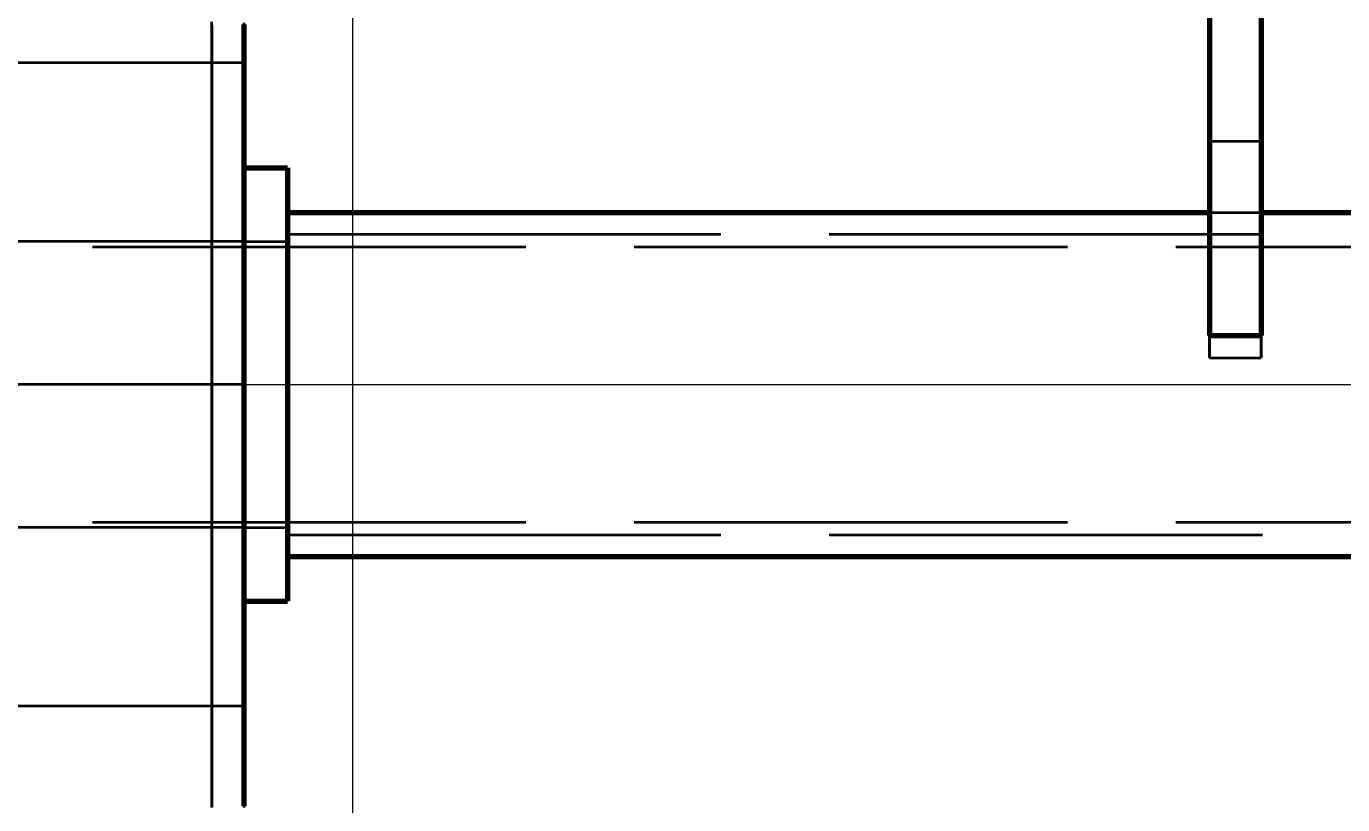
# Model space of a CAD drawing. Header units: millimetres. Extents: x 0 to 2382, y 0 to 420.
# Drawn here: x 142.78 to 154.93, y 116.41 to 123.6 of the extents above; entities that cross this region are included whole.
import ezdxf

# ---------------------------------------------------------------- set-up
doc = ezdxf.new("R2010")
doc.units = ezdxf.units.MM
doc.linetypes.add('IRAM-E-TRAZOS', pattern=[5, 4, -1])
doc.linetypes.add('IRAM-F-TRAZO-PUNTO', pattern=[20, 15, -2, 1, -2])
for name, color, linetype, lineweight in [('01-VISIBLE', 7, 'CONTINUOUS', 70), ('02-OCULTA', 4, 'IRAM-E-TRAZOS', 35), ('03-EJE', 1, 'IRAM-F-TRAZO-PUNTO', 18), ('04-COTA', 3, 'CONTINUOUS', 18)]:
    doc.layers.add(name, color=color, linetype=linetype, lineweight=lineweight)
doc.styles.add('ISO3098', font='isocpeur.ttf')
doc.dimstyles.new('FLAMA-IRAM', dxfattribs={"dimtxt": 3.5, "dimasz": 3.5, "dimexe": 2, "dimexo": 1.5, "dimgap": 1, "dimtad": 1, "dimdec": 1, "dimtxsty": 'ISO3098', "dimblk": 'IRAM_FLECHA', "dimblk1": 'IRAM_FLECHA', "dimblk2": 'IRAM_FLECHA', "dimcen": 2.5, "dimclrd": 256, "dimclre": 256, "dimclrt": 256, "dimazin": 3, "dimtfac": 1, "dimtmove": 0, "dimatfit": 3, "dimlwd": 18, "dimlwe": 18})

# ---------------------------------------------------------------- blocks, each defined once
blk = doc.blocks.new('IRAM_FLECHA')
blk.add_solid([(0, 0), (-1, 0.125), (-1, -0.125)])

msp = doc.modelspace()

# ---------------------------------------------------------------- linework, layer by layer
at = {"layer": '01-VISIBLE'}
for p, q in [((153.703, 125.936), (153.703, 120.742)), ((154.178, 125.696), (154.178, 120.742)), ((144.791, 122.291), (145.191, 122.291)), ((145.191, 121.878), (153.703, 121.878)), ((154.178, 121.878), (169.403, 121.878)), ((153.703, 120.742), (154.178, 120.742)), ((145.191, 118.703), (178.391, 118.703)), ((144.791, 118.291), (145.191, 118.291))]:
    msp.add_line(p, q, dxfattribs=at)
for points in [[(144.791, 116.401), (144.791, 116.476), (144.791, 116.55), (144.791, 116.625), (144.791, 116.699), (144.791, 116.773), (144.791, 116.848), (144.791, 116.922), (144.791, 116.997), (144.791, 117.071), (144.791, 117.145), (144.791, 117.22), (144.791, 117.294), (144.791, 117.368), (144.791, 117.443), (144.791, 117.517), (144.791, 117.592), (144.791, 117.666), (144.791, 117.74), (144.791, 117.815), (144.791, 117.889), (144.791, 117.963), (144.791, 118.038), (144.791, 118.112), (144.791, 118.187), (144.791, 118.261), (144.791, 118.335), (144.791, 118.41), (144.791, 118.484), (144.791, 118.558), (144.791, 118.633), (144.791, 118.707), (144.791, 118.782), (144.791, 118.856), (144.791, 118.93), (144.791, 119.005), (144.791, 119.079), (144.791, 119.153), (144.791, 119.228), (144.791, 119.302), (144.791, 119.377), (144.791, 119.451), (144.791, 119.525), (144.791, 119.6), (144.791, 119.674), (144.791, 119.748), (144.791, 119.823), (144.791, 119.897), (144.791, 119.972), (144.791, 120.046), (144.791, 120.12), (144.791, 120.195), (144.791, 120.269), (144.791, 120.343), (144.791, 120.418), (144.791, 120.492), (144.791, 120.567), (144.791, 120.641), (144.791, 120.715), (144.791, 120.79), (144.791, 120.864), (144.791, 120.938), (144.791, 121.013), (144.791, 121.087), (144.791, 121.162), (144.791, 121.236), (144.791, 121.31), (144.791, 121.385), (144.791, 121.459), (144.791, 121.533), (144.791, 121.608), (144.791, 121.682), (144.791, 121.757), (144.791, 121.831), (144.791, 121.905), (144.791, 121.98), (144.791, 122.054), (144.791, 122.128), (144.791, 122.203), (144.791, 122.277), (144.791, 122.352), (144.791, 122.426), (144.791, 122.5), (144.791, 122.575), (144.791, 122.649), (144.791, 122.723), (144.791, 122.798), (144.791, 122.872), (144.791, 122.947), (144.791, 123.021), (144.791, 123.095), (144.791, 123.17), (144.791, 123.244), (144.791, 123.318), (144.791, 123.393), (144.791, 123.467), (144.791, 123.542), (144.791, 123.616)], [(145.191, 122.291), (145.191, 122.241), (145.191, 122.191), (145.191, 122.141), (145.191, 122.091), (145.191, 122.041), (145.191, 121.991), (145.191, 121.941), (145.191, 121.891), (145.191, 121.841), (145.191, 121.791), (145.191, 121.741), (145.191, 121.691), (145.191, 121.641), (145.191, 121.591), (145.191, 121.541), (145.191, 121.491), (145.191, 121.441), (145.191, 121.391), (145.191, 121.341), (145.191, 121.291), (145.191, 121.241), (145.191, 121.191), (145.191, 121.141), (145.191, 121.091), (145.191, 121.041), (145.191, 120.991), (145.191, 120.941), (145.191, 120.891), (145.191, 120.841), (145.191, 120.791), (145.191, 120.741), (145.191, 120.691), (145.191, 120.641), (145.191, 120.591), (145.191, 120.541), (145.191, 120.491), (145.191, 120.441), (145.191, 120.391), (145.191, 120.341), (145.191, 120.291)], [(145.191, 120.291), (145.191, 120.241), (145.191, 120.191), (145.191, 120.141), (145.191, 120.091), (145.191, 120.041), (145.191, 119.991), (145.191, 119.941), (145.191, 119.891), (145.191, 119.841), (145.191, 119.791), (145.191, 119.741), (145.191, 119.691), (145.191, 119.641), (145.191, 119.591), (145.191, 119.541), (145.191, 119.491), (145.191, 119.441), (145.191, 119.391), (145.191, 119.341), (145.191, 119.291), (145.191, 119.241), (145.191, 119.191), (145.191, 119.141), (145.191, 119.091), (145.191, 119.041), (145.191, 118.991), (145.191, 118.941), (145.191, 118.891), (145.191, 118.841), (145.191, 118.791), (145.191, 118.741), (145.191, 118.691), (145.191, 118.641), (145.191, 118.591), (145.191, 118.541), (145.191, 118.491), (145.191, 118.441), (145.191, 118.391), (145.191, 118.341), (145.191, 118.291)]]:
    msp.add_lwpolyline(points, dxfattribs=at)
at = {"layer": '02-OCULTA'}
for p, q in [((153.703, 120.536), (153.703, 126.073)), ((154.178, 120.536), (154.178, 125.805)), ((144.791, 123.261), (141.916, 123.261)), ((153.703, 122.536), (153.703, 120.536)), ((153.703, 120.742), (153.703, 122.536)), ((153.703, 122.536), (154.178, 122.536)), ((154.178, 122.536), (154.178, 120.536)), ((154.178, 120.742), (154.178, 122.536)), ((153.703, 121.878), (154.178, 121.878)), ((145.191, 121.678), (178.391, 121.678)), ((138.391, 121.561), (185.191, 121.561)), ((144.791, 121.611), (138.791, 121.611)), ((144.791, 121.611), (145.191, 121.611)), ((153.703, 120.536), (154.178, 120.536)), ((144.791, 120.291), (138.791, 120.291)), ((138.391, 119.021), (185.191, 119.021)), ((144.791, 118.971), (138.791, 118.971)), ((144.791, 118.971), (145.191, 118.971)), ((145.191, 118.903), (178.391, 118.903)), ((144.791, 117.321), (141.916, 117.321))]:
    msp.add_line(p, q, dxfattribs=at)
for points in [[(144.491, 116.385), (144.491, 116.447), (144.491, 116.509), (144.491, 116.571), (144.491, 116.633), (144.491, 116.695), (144.491, 116.757), (144.491, 116.819), (144.491, 116.881), (144.491, 116.943), (144.491, 117.005), (144.491, 117.067), (144.491, 117.129), (144.491, 117.191), (144.491, 117.253), (144.491, 117.315), (144.491, 117.377), (144.491, 117.439), (144.491, 117.501), (144.491, 117.563), (144.491, 117.625), (144.491, 117.687), (144.491, 117.749), (144.491, 117.811), (144.491, 117.873), (144.491, 117.935), (144.491, 117.997), (144.491, 118.059), (144.491, 118.121), (144.491, 118.183), (144.491, 118.245), (144.491, 118.307), (144.491, 118.369), (144.491, 118.431), (144.491, 118.493), (144.491, 118.555), (144.491, 118.617), (144.491, 118.679), (144.491, 118.741), (144.491, 118.803), (144.491, 118.865), (144.491, 118.927), (144.491, 118.989), (144.491, 119.051), (144.491, 119.113), (144.491, 119.175), (144.491, 119.237), (144.491, 119.299), (144.491, 119.361), (144.491, 119.423), (144.491, 119.485), (144.491, 119.547), (144.491, 119.609), (144.491, 119.671), (144.491, 119.733), (144.491, 119.795), (144.491, 119.857), (144.491, 119.919), (144.491, 119.981), (144.491, 120.043), (144.491, 120.105), (144.491, 120.167), (144.491, 120.229), (144.491, 120.291), (144.491, 120.353), (144.491, 120.415), (144.491, 120.477), (144.491, 120.539), (144.491, 120.601), (144.491, 120.663), (144.491, 120.725), (144.491, 120.787), (144.491, 120.849), (144.491, 120.911), (144.491, 120.973), (144.491, 121.035), (144.491, 121.097), (144.491, 121.159), (144.491, 121.221), (144.491, 121.283), (144.491, 121.345), (144.491, 121.407), (144.491, 121.469), (144.491, 121.531), (144.491, 121.593), (144.491, 121.655), (144.491, 121.717), (144.491, 121.779), (144.491, 121.841), (144.491, 121.903), (144.491, 121.965), (144.491, 122.027), (144.491, 122.089), (144.491, 122.151), (144.491, 122.213), (144.491, 122.275), (144.491, 122.337), (144.491, 122.399), (144.491, 122.461), (144.491, 122.523), (144.491, 122.585), (144.491, 122.647), (144.491, 122.709), (144.491, 122.771), (144.491, 122.833), (144.491, 122.895), (144.491, 122.957), (144.491, 123.019), (144.491, 123.081), (144.491, 123.143), (144.491, 123.205), (144.491, 123.267), (144.491, 123.329), (144.491, 123.391), (144.491, 123.453), (144.491, 123.515), (144.491, 123.577), (144.491, 123.639)], [(144.491, 116.385), (144.491, 116.448), (144.491, 116.511), (144.491, 116.574), (144.491, 116.637), (144.491, 116.7), (144.491, 116.763), (144.491, 116.826), (144.491, 116.889), (144.491, 116.952), (144.491, 117.015), (144.491, 117.078), (144.491, 117.141), (144.491, 117.204), (144.491, 117.267), (144.491, 117.33), (144.491, 117.393), (144.491, 117.456), (144.491, 117.519), (144.491, 117.582), (144.491, 117.645), (144.491, 117.708), (144.491, 117.771), (144.491, 117.834), (144.491, 117.897), (144.491, 117.96), (144.491, 118.023), (144.491, 118.086), (144.491, 118.149), (144.491, 118.212), (144.491, 118.275), (144.491, 118.338), (144.491, 118.401), (144.491, 118.464), (144.491, 118.527), (144.491, 118.59), (144.491, 118.653), (144.491, 118.716), (144.491, 118.779), (144.491, 118.842), (144.491, 118.905), (144.491, 118.968), (144.491, 119.031), (144.491, 119.094), (144.491, 119.157), (144.491, 119.22), (144.491, 119.283), (144.491, 119.346), (144.491, 119.409), (144.491, 119.472), (144.491, 119.535), (144.491, 119.598), (144.491, 119.661), (144.491, 119.724), (144.491, 119.787), (144.491, 119.85), (144.491, 119.913), (144.491, 119.976), (144.491, 120.039), (144.491, 120.102), (144.491, 120.165), (144.491, 120.228), (144.491, 120.291), (144.491, 120.354), (144.491, 120.417), (144.491, 120.48), (144.491, 120.543), (144.491, 120.606), (144.491, 120.669), (144.491, 120.732), (144.491, 120.795), (144.491, 120.858), (144.491, 120.921), (144.491, 120.984), (144.491, 121.047), (144.491, 121.11), (144.491, 121.173), (144.491, 121.236), (144.491, 121.299), (144.491, 121.362), (144.491, 121.425), (144.491, 121.488), (144.491, 121.551), (144.491, 121.614), (144.491, 121.677), (144.491, 121.74), (144.491, 121.803), (144.491, 121.866), (144.491, 121.929), (144.491, 121.992), (144.491, 122.055), (144.491, 122.118), (144.491, 122.181), (144.491, 122.244), (144.491, 122.307), (144.491, 122.37), (144.491, 122.433), (144.491, 122.496), (144.491, 122.559), (144.491, 122.622), (144.491, 122.685), (144.491, 122.748), (144.491, 122.811), (144.491, 122.874), (144.491, 122.937), (144.491, 123), (144.491, 123.063), (144.491, 123.126), (144.491, 123.189), (144.491, 123.252), (144.491, 123.315), (144.491, 123.378), (144.491, 123.441), (144.491, 123.504), (144.491, 123.567), (144.491, 123.63)], [(144.491, 123.604), (144.491, 123.554), (144.491, 123.503), (144.491, 123.453), (144.491, 123.403), (144.491, 123.353), (144.491, 123.303), (144.491, 123.252), (144.491, 123.202), (144.491, 123.152), (144.491, 123.102), (144.491, 123.052), (144.491, 123.001), (144.491, 122.951), (144.491, 122.901), (144.491, 122.851), (144.491, 122.801), (144.491, 122.75), (144.491, 122.7), (144.491, 122.65), (144.491, 122.6), (144.491, 122.55), (144.491, 122.499), (144.491, 122.449), (144.491, 122.399), (144.491, 122.349), (144.491, 122.299), (144.491, 122.248), (144.491, 122.198), (144.491, 122.148), (144.491, 122.098), (144.491, 122.048), (144.491, 121.997), (144.491, 121.947), (144.491, 121.897), (144.491, 121.847), (144.491, 121.797), (144.491, 121.746), (144.491, 121.696), (144.491, 121.646), (144.491, 121.596), (144.491, 121.546), (144.491, 121.495), (144.491, 121.445), (144.491, 121.395), (144.491, 121.345), (144.491, 121.295), (144.491, 121.244), (144.491, 121.194), (144.491, 121.144), (144.491, 121.094), (144.491, 121.044), (144.491, 120.993), (144.491, 120.943), (144.491, 120.893), (144.491, 120.843), (144.491, 120.793), (144.491, 120.742), (144.491, 120.692), (144.491, 120.642), (144.491, 120.592), (144.491, 120.542), (144.491, 120.491), (144.491, 120.441), (144.491, 120.391), (144.491, 120.341), (144.491, 120.291)], [(144.491, 123.604), (144.491, 123.554), (144.491, 123.504), (144.491, 123.453), (144.491, 123.403), (144.491, 123.353), (144.491, 123.303), (144.491, 123.253), (144.491, 123.202), (144.491, 123.152), (144.491, 123.102), (144.491, 123.052), (144.491, 123.002), (144.491, 122.951), (144.491, 122.901), (144.491, 122.851), (144.491, 122.801), (144.491, 122.751), (144.491, 122.7), (144.491, 122.65), (144.491, 122.6), (144.491, 122.55), (144.491, 122.5), (144.491, 122.449), (144.491, 122.399), (144.491, 122.349), (144.491, 122.299), (144.491, 122.249), (144.491, 122.198), (144.491, 122.148), (144.491, 122.098), (144.491, 122.048), (144.491, 121.998), (144.491, 121.947), (144.491, 121.897), (144.491, 121.847), (144.491, 121.797), (144.491, 121.747), (144.491, 121.696), (144.491, 121.646), (144.491, 121.596), (144.491, 121.546), (144.491, 121.495), (144.491, 121.445), (144.491, 121.395), (144.491, 121.345), (144.491, 121.295), (144.491, 121.244), (144.491, 121.194), (144.491, 121.144), (144.491, 121.094), (144.491, 121.044), (144.491, 120.993), (144.491, 120.943), (144.491, 120.893), (144.491, 120.843), (144.491, 120.793), (144.491, 120.742), (144.491, 120.692), (144.491, 120.642), (144.491, 120.592), (144.491, 120.542), (144.491, 120.491), (144.491, 120.441), (144.491, 120.391), (144.491, 120.341), (144.491, 120.291)], [(144.791, 116.385), (144.791, 116.448), (144.791, 116.511), (144.791, 116.574), (144.791, 116.637), (144.791, 116.7), (144.791, 116.763), (144.791, 116.826), (144.791, 116.889), (144.791, 116.952), (144.791, 117.015), (144.791, 117.078), (144.791, 117.141), (144.791, 117.204), (144.791, 117.267), (144.791, 117.33), (144.791, 117.393), (144.791, 117.456), (144.791, 117.519), (144.791, 117.582), (144.791, 117.645), (144.791, 117.708), (144.791, 117.771), (144.791, 117.834), (144.791, 117.897), (144.791, 117.96), (144.791, 118.023), (144.791, 118.086), (144.791, 118.149), (144.791, 118.212), (144.791, 118.275), (144.791, 118.338), (144.791, 118.401), (144.791, 118.464), (144.791, 118.527), (144.791, 118.59), (144.791, 118.653), (144.791, 118.716), (144.791, 118.779), (144.791, 118.842), (144.791, 118.905), (144.791, 118.968), (144.791, 119.031), (144.791, 119.094), (144.791, 119.157), (144.791, 119.22), (144.791, 119.283), (144.791, 119.346), (144.791, 119.409), (144.791, 119.472), (144.791, 119.535), (144.791, 119.598), (144.791, 119.661), (144.791, 119.724), (144.791, 119.787), (144.791, 119.85), (144.791, 119.913), (144.791, 119.976), (144.791, 120.039), (144.791, 120.102), (144.791, 120.165), (144.791, 120.228), (144.791, 120.291), (144.791, 120.354), (144.791, 120.417), (144.791, 120.48), (144.791, 120.543), (144.791, 120.606), (144.791, 120.669), (144.791, 120.732), (144.791, 120.795), (144.791, 120.858), (144.791, 120.921), (144.791, 120.984), (144.791, 121.047), (144.791, 121.11), (144.791, 121.173), (144.791, 121.236), (144.791, 121.299), (144.791, 121.362), (144.791, 121.425), (144.791, 121.488), (144.791, 121.551), (144.791, 121.614), (144.791, 121.677), (144.791, 121.74), (144.791, 121.803), (144.791, 121.866), (144.791, 121.929), (144.791, 121.992), (144.791, 122.055), (144.791, 122.118), (144.791, 122.181), (144.791, 122.244), (144.791, 122.307), (144.791, 122.37), (144.791, 122.433), (144.791, 122.496), (144.791, 122.559), (144.791, 122.622), (144.791, 122.685), (144.791, 122.748), (144.791, 122.811), (144.791, 122.874), (144.791, 122.937), (144.791, 123), (144.791, 123.063), (144.791, 123.126), (144.791, 123.189), (144.791, 123.252), (144.791, 123.315), (144.791, 123.378), (144.791, 123.441), (144.791, 123.504), (144.791, 123.567), (144.791, 123.63)], [(144.791, 123.604), (144.791, 123.554), (144.791, 123.503), (144.791, 123.453), (144.791, 123.403), (144.791, 123.353), (144.791, 123.303), (144.791, 123.252), (144.791, 123.202), (144.791, 123.152), (144.791, 123.102), (144.791, 123.052), (144.791, 123.001), (144.791, 122.951), (144.791, 122.901), (144.791, 122.851), (144.791, 122.801), (144.791, 122.75), (144.791, 122.7), (144.791, 122.65), (144.791, 122.6), (144.791, 122.55), (144.791, 122.499), (144.791, 122.449), (144.791, 122.399), (144.791, 122.349), (144.791, 122.299), (144.791, 122.248), (144.791, 122.198), (144.791, 122.148), (144.791, 122.098), (144.791, 122.048), (144.791, 121.997), (144.791, 121.947), (144.791, 121.897), (144.791, 121.847), (144.791, 121.797), (144.791, 121.746), (144.791, 121.696), (144.791, 121.646), (144.791, 121.596), (144.791, 121.546), (144.791, 121.495), (144.791, 121.445), (144.791, 121.395), (144.791, 121.345), (144.791, 121.295), (144.791, 121.244), (144.791, 121.194), (144.791, 121.144), (144.791, 121.094), (144.791, 121.044), (144.791, 120.993), (144.791, 120.943), (144.791, 120.893), (144.791, 120.843), (144.791, 120.793), (144.791, 120.742), (144.791, 120.692), (144.791, 120.642), (144.791, 120.592), (144.791, 120.542), (144.791, 120.491), (144.791, 120.441), (144.791, 120.391), (144.791, 120.341), (144.791, 120.291)], [(144.791, 123.6), (144.791, 123.55), (144.791, 123.5), (144.791, 123.45), (144.791, 123.4), (144.791, 123.349), (144.791, 123.299), (144.791, 123.249), (144.791, 123.199), (144.791, 123.149), (144.791, 123.099), (144.791, 123.049), (144.791, 122.998), (144.791, 122.948), (144.791, 122.898), (144.791, 122.848), (144.791, 122.798), (144.791, 122.748), (144.791, 122.698), (144.791, 122.647), (144.791, 122.597), (144.791, 122.547), (144.791, 122.497), (144.791, 122.447), (144.791, 122.397), (144.791, 122.347), (144.791, 122.296), (144.791, 122.246), (144.791, 122.196), (144.791, 122.146), (144.791, 122.096), (144.791, 122.046), (144.791, 121.996), (144.791, 121.945), (144.791, 121.895), (144.791, 121.845), (144.791, 121.795), (144.791, 121.745), (144.791, 121.695), (144.791, 121.645), (144.791, 121.594), (144.791, 121.544), (144.791, 121.494), (144.791, 121.444), (144.791, 121.394), (144.791, 121.344), (144.791, 121.293), (144.791, 121.243), (144.791, 121.193), (144.791, 121.143), (144.791, 121.093), (144.791, 121.043), (144.791, 120.993), (144.791, 120.942), (144.791, 120.892), (144.791, 120.842), (144.791, 120.792), (144.791, 120.742), (144.791, 120.692), (144.791, 120.642), (144.791, 120.591), (144.791, 120.541), (144.791, 120.491), (144.791, 120.441), (144.791, 120.391), (144.791, 120.341), (144.791, 120.291)], [(144.791, 117.321), (144.791, 117.371), (144.791, 117.421), (144.791, 117.472), (144.791, 117.522), (144.791, 117.572), (144.791, 117.623), (144.791, 117.673), (144.791, 117.723), (144.791, 117.774), (144.791, 117.824), (144.791, 117.874), (144.791, 117.925), (144.791, 117.975), (144.791, 118.025), (144.791, 118.076), (144.791, 118.126), (144.791, 118.176), (144.791, 118.227), (144.791, 118.277), (144.791, 118.327), (144.791, 118.378), (144.791, 118.428), (144.791, 118.478), (144.791, 118.529), (144.791, 118.579), (144.791, 118.629), (144.791, 118.68), (144.791, 118.73), (144.791, 118.78), (144.791, 118.831), (144.791, 118.881), (144.791, 118.931), (144.791, 118.982), (144.791, 119.032), (144.791, 119.082), (144.791, 119.133), (144.791, 119.183), (144.791, 119.234), (144.791, 119.284), (144.791, 119.334), (144.791, 119.385), (144.791, 119.435), (144.791, 119.485), (144.791, 119.536), (144.791, 119.586), (144.791, 119.636), (144.791, 119.687), (144.791, 119.737), (144.791, 119.787), (144.791, 119.838), (144.791, 119.888), (144.791, 119.938), (144.791, 119.989), (144.791, 120.039), (144.791, 120.089), (144.791, 120.14), (144.791, 120.19), (144.791, 120.24), (144.791, 120.291), (144.791, 120.341), (144.791, 120.391), (144.791, 120.442), (144.791, 120.492), (144.791, 120.542), (144.791, 120.593), (144.791, 120.643), (144.791, 120.693), (144.791, 120.744), (144.791, 120.794), (144.791, 120.844), (144.791, 120.895), (144.791, 120.945), (144.791, 120.995), (144.791, 121.046), (144.791, 121.096), (144.791, 121.146), (144.791, 121.197), (144.791, 121.247), (144.791, 121.297), (144.791, 121.348), (144.791, 121.398), (144.791, 121.448), (144.791, 121.499), (144.791, 121.549), (144.791, 121.599), (144.791, 121.65), (144.791, 121.7), (144.791, 121.75), (144.791, 121.801), (144.791, 121.851), (144.791, 121.901), (144.791, 121.952), (144.791, 122.002), (144.791, 122.052), (144.791, 122.103), (144.791, 122.153), (144.791, 122.204), (144.791, 122.254), (144.791, 122.304), (144.791, 122.355), (144.791, 122.405), (144.791, 122.455), (144.791, 122.506), (144.791, 122.556), (144.791, 122.606), (144.791, 122.657), (144.791, 122.707), (144.791, 122.757), (144.791, 122.808), (144.791, 122.858), (144.791, 122.908), (144.791, 122.959), (144.791, 123.009), (144.791, 123.059), (144.791, 123.11), (144.791, 123.16), (144.791, 123.21), (144.791, 123.261)], [(144.791, 123.261), (144.791, 123.21), (144.791, 123.16), (144.791, 123.11), (144.791, 123.059), (144.791, 123.009), (144.791, 122.959), (144.791, 122.908), (144.791, 122.858), (144.791, 122.808), (144.791, 122.757), (144.791, 122.707), (144.791, 122.657), (144.791, 122.606), (144.791, 122.556), (144.791, 122.506), (144.791, 122.455), (144.791, 122.405), (144.791, 122.355), (144.791, 122.304), (144.791, 122.254), (144.791, 122.204), (144.791, 122.153), (144.791, 122.103), (144.791, 122.052), (144.791, 122.002), (144.791, 121.952), (144.791, 121.901), (144.791, 121.851), (144.791, 121.801), (144.791, 121.75), (144.791, 121.7), (144.791, 121.65), (144.791, 121.599), (144.791, 121.549), (144.791, 121.499), (144.791, 121.448), (144.791, 121.398), (144.791, 121.348), (144.791, 121.297), (144.791, 121.247), (144.791, 121.197), (144.791, 121.146), (144.791, 121.096), (144.791, 121.046), (144.791, 120.995), (144.791, 120.945), (144.791, 120.895), (144.791, 120.844), (144.791, 120.794), (144.791, 120.744), (144.791, 120.693), (144.791, 120.643), (144.791, 120.593), (144.791, 120.542), (144.791, 120.492), (144.791, 120.442), (144.791, 120.391), (144.791, 120.341), (144.791, 120.291)], [(144.791, 118.291), (144.791, 118.341), (144.791, 118.391), (144.791, 118.441), (144.791, 118.491), (144.791, 118.541), (144.791, 118.591), (144.791, 118.641), (144.791, 118.691), (144.791, 118.741), (144.791, 118.791), (144.791, 118.841), (144.791, 118.891), (144.791, 118.941), (144.791, 118.991), (144.791, 119.041), (144.791, 119.091), (144.791, 119.141), (144.791, 119.191), (144.791, 119.241), (144.791, 119.291), (144.791, 119.341), (144.791, 119.391), (144.791, 119.441), (144.791, 119.491), (144.791, 119.541), (144.791, 119.591), (144.791, 119.641), (144.791, 119.691), (144.791, 119.741), (144.791, 119.791), (144.791, 119.841), (144.791, 119.891), (144.791, 119.941), (144.791, 119.991), (144.791, 120.041), (144.791, 120.091), (144.791, 120.141), (144.791, 120.191), (144.791, 120.241), (144.791, 120.291), (144.791, 120.341), (144.791, 120.391), (144.791, 120.441), (144.791, 120.491), (144.791, 120.541), (144.791, 120.591), (144.791, 120.641), (144.791, 120.691), (144.791, 120.741), (144.791, 120.791), (144.791, 120.841), (144.791, 120.891), (144.791, 120.941), (144.791, 120.991), (144.791, 121.041), (144.791, 121.091), (144.791, 121.141), (144.791, 121.191), (144.791, 121.241), (144.791, 121.291), (144.791, 121.341), (144.791, 121.391), (144.791, 121.441), (144.791, 121.491), (144.791, 121.541), (144.791, 121.591), (144.791, 121.641), (144.791, 121.691), (144.791, 121.741), (144.791, 121.791), (144.791, 121.841), (144.791, 121.891), (144.791, 121.941), (144.791, 121.991), (144.791, 122.041), (144.791, 122.091), (144.791, 122.141), (144.791, 122.191), (144.791, 122.241), (144.791, 122.291)], [(144.791, 122.291), (144.791, 122.241), (144.791, 122.191), (144.791, 122.141), (144.791, 122.091), (144.791, 122.041), (144.791, 121.991), (144.791, 121.941), (144.791, 121.891), (144.791, 121.841), (144.791, 121.791), (144.791, 121.741), (144.791, 121.691), (144.791, 121.641), (144.791, 121.591), (144.791, 121.541), (144.791, 121.491), (144.791, 121.441), (144.791, 121.391), (144.791, 121.341), (144.791, 121.291), (144.791, 121.241), (144.791, 121.191), (144.791, 121.141), (144.791, 121.091), (144.791, 121.041), (144.791, 120.991), (144.791, 120.941), (144.791, 120.891), (144.791, 120.841), (144.791, 120.791), (144.791, 120.741), (144.791, 120.691), (144.791, 120.641), (144.791, 120.591), (144.791, 120.541), (144.791, 120.491), (144.791, 120.441), (144.791, 120.391), (144.791, 120.341), (144.791, 120.291)], [(145.191, 118.291), (145.191, 118.341), (145.191, 118.391), (145.191, 118.441), (145.191, 118.491), (145.191, 118.541), (145.191, 118.591), (145.191, 118.641), (145.191, 118.691), (145.191, 118.741), (145.191, 118.791), (145.191, 118.841), (145.191, 118.891), (145.191, 118.941), (145.191, 118.991), (145.191, 119.041), (145.191, 119.091), (145.191, 119.141), (145.191, 119.191), (145.191, 119.241), (145.191, 119.291), (145.191, 119.341), (145.191, 119.391), (145.191, 119.441), (145.191, 119.491), (145.191, 119.541), (145.191, 119.591), (145.191, 119.641), (145.191, 119.691), (145.191, 119.741), (145.191, 119.791), (145.191, 119.841), (145.191, 119.891), (145.191, 119.941), (145.191, 119.991), (145.191, 120.041), (145.191, 120.091), (145.191, 120.141), (145.191, 120.191), (145.191, 120.241), (145.191, 120.291), (145.191, 120.341), (145.191, 120.391), (145.191, 120.441), (145.191, 120.491), (145.191, 120.541), (145.191, 120.591), (145.191, 120.641), (145.191, 120.691), (145.191, 120.741), (145.191, 120.791), (145.191, 120.841), (145.191, 120.891), (145.191, 120.941), (145.191, 120.991), (145.191, 121.041), (145.191, 121.091), (145.191, 121.141), (145.191, 121.191), (145.191, 121.241), (145.191, 121.291), (145.191, 121.341), (145.191, 121.391), (145.191, 121.441), (145.191, 121.491), (145.191, 121.541), (145.191, 121.591), (145.191, 121.641), (145.191, 121.691), (145.191, 121.741), (145.191, 121.791), (145.191, 121.841), (145.191, 121.891), (145.191, 121.941), (145.191, 121.991), (145.191, 122.041), (145.191, 122.091), (145.191, 122.141), (145.191, 122.191), (145.191, 122.241), (145.191, 122.291)], [(145.191, 118.703), (145.191, 118.754), (145.191, 118.804), (145.191, 118.854), (145.191, 118.905), (145.191, 118.955), (145.191, 119.006), (145.191, 119.056), (145.191, 119.106), (145.191, 119.157), (145.191, 119.207), (145.191, 119.257), (145.191, 119.308), (145.191, 119.358), (145.191, 119.409), (145.191, 119.459), (145.191, 119.509), (145.191, 119.56), (145.191, 119.61), (145.191, 119.661), (145.191, 119.711), (145.191, 119.761), (145.191, 119.812), (145.191, 119.862), (145.191, 119.913), (145.191, 119.963), (145.191, 120.013), (145.191, 120.064), (145.191, 120.114), (145.191, 120.165), (145.191, 120.215), (145.191, 120.265), (145.191, 120.316), (145.191, 120.366), (145.191, 120.417), (145.191, 120.467), (145.191, 120.517), (145.191, 120.568), (145.191, 120.618), (145.191, 120.669), (145.191, 120.719), (145.191, 120.769), (145.191, 120.82), (145.191, 120.87), (145.191, 120.921), (145.191, 120.971), (145.191, 121.021), (145.191, 121.072), (145.191, 121.122), (145.191, 121.173), (145.191, 121.223), (145.191, 121.273), (145.191, 121.324), (145.191, 121.374), (145.191, 121.425), (145.191, 121.475), (145.191, 121.525), (145.191, 121.576), (145.191, 121.626), (145.191, 121.677), (145.191, 121.727), (145.191, 121.777), (145.191, 121.828), (145.191, 121.878)], [(145.191, 121.878), (145.191, 121.827), (145.191, 121.776), (145.191, 121.725), (145.191, 121.673), (145.191, 121.622), (145.191, 121.571), (145.191, 121.52), (145.191, 121.468), (145.191, 121.417), (145.191, 121.366), (145.191, 121.315), (145.191, 121.264), (145.191, 121.212), (145.191, 121.161), (145.191, 121.11), (145.191, 121.059), (145.191, 121.008), (145.191, 120.956), (145.191, 120.905), (145.191, 120.854), (145.191, 120.803), (145.191, 120.752), (145.191, 120.7), (145.191, 120.649), (145.191, 120.598), (145.191, 120.547), (145.191, 120.495), (145.191, 120.444), (145.191, 120.393), (145.191, 120.342), (145.191, 120.291)], [(145.191, 118.903), (145.191, 118.954), (145.191, 119.004), (145.191, 119.054), (145.191, 119.105), (145.191, 119.155), (145.191, 119.206), (145.191, 119.256), (145.191, 119.307), (145.191, 119.357), (145.191, 119.408), (145.191, 119.458), (145.191, 119.509), (145.191, 119.559), (145.191, 119.609), (145.191, 119.66), (145.191, 119.71), (145.191, 119.761), (145.191, 119.811), (145.191, 119.862), (145.191, 119.912), (145.191, 119.963), (145.191, 120.013), (145.191, 120.064), (145.191, 120.114), (145.191, 120.164), (145.191, 120.215), (145.191, 120.265), (145.191, 120.316), (145.191, 120.366), (145.191, 120.417), (145.191, 120.467), (145.191, 120.518), (145.191, 120.568), (145.191, 120.619), (145.191, 120.669), (145.191, 120.719), (145.191, 120.77), (145.191, 120.82), (145.191, 120.871), (145.191, 120.921), (145.191, 120.972), (145.191, 121.022), (145.191, 121.073), (145.191, 121.123), (145.191, 121.174), (145.191, 121.224), (145.191, 121.274), (145.191, 121.325), (145.191, 121.375), (145.191, 121.426), (145.191, 121.476), (145.191, 121.527), (145.191, 121.577), (145.191, 121.628), (145.191, 121.678)], [(145.191, 121.678), (145.191, 121.627), (145.191, 121.575), (145.191, 121.524), (145.191, 121.473), (145.191, 121.421), (145.191, 121.37), (145.191, 121.318), (145.191, 121.267), (145.191, 121.216), (145.191, 121.164), (145.191, 121.113), (145.191, 121.061), (145.191, 121.01), (145.191, 120.959), (145.191, 120.907), (145.191, 120.856), (145.191, 120.805), (145.191, 120.753), (145.191, 120.702), (145.191, 120.65), (145.191, 120.599), (145.191, 120.548), (145.191, 120.496), (145.191, 120.445), (145.191, 120.393), (145.191, 120.342), (145.191, 120.291)], [(144.791, 118.971), (144.791, 119.021), (144.791, 119.072), (144.791, 119.123), (144.791, 119.174), (144.791, 119.224), (144.791, 119.275), (144.791, 119.326), (144.791, 119.377), (144.791, 119.428), (144.791, 119.478), (144.791, 119.529), (144.791, 119.58), (144.791, 119.631), (144.791, 119.681), (144.791, 119.732), (144.791, 119.783), (144.791, 119.834), (144.791, 119.884), (144.791, 119.935), (144.791, 119.986), (144.791, 120.037), (144.791, 120.088), (144.791, 120.138), (144.791, 120.189), (144.791, 120.24), (144.791, 120.291), (144.791, 120.341), (144.791, 120.392), (144.791, 120.443), (144.791, 120.494), (144.791, 120.544), (144.791, 120.595), (144.791, 120.646), (144.791, 120.697), (144.791, 120.748), (144.791, 120.798), (144.791, 120.849), (144.791, 120.9), (144.791, 120.951), (144.791, 121.001), (144.791, 121.052), (144.791, 121.103), (144.791, 121.154), (144.791, 121.204), (144.791, 121.255), (144.791, 121.306), (144.791, 121.357), (144.791, 121.408), (144.791, 121.458), (144.791, 121.509), (144.791, 121.56), (144.791, 121.611)], [(144.791, 121.611), (144.791, 121.56), (144.791, 121.509), (144.791, 121.458), (144.791, 121.408), (144.791, 121.357), (144.791, 121.306), (144.791, 121.255), (144.791, 121.204), (144.791, 121.154), (144.791, 121.103), (144.791, 121.052), (144.791, 121.001), (144.791, 120.951), (144.791, 120.9), (144.791, 120.849), (144.791, 120.798), (144.791, 120.748), (144.791, 120.697), (144.791, 120.646), (144.791, 120.595), (144.791, 120.544), (144.791, 120.494), (144.791, 120.443), (144.791, 120.392), (144.791, 120.341), (144.791, 120.291)], [(144.791, 118.971), (144.791, 119.021), (144.791, 119.072), (144.791, 119.123), (144.791, 119.174), (144.791, 119.224), (144.791, 119.275), (144.791, 119.326), (144.791, 119.377), (144.791, 119.428), (144.791, 119.478), (144.791, 119.529), (144.791, 119.58), (144.791, 119.631), (144.791, 119.681), (144.791, 119.732), (144.791, 119.783), (144.791, 119.834), (144.791, 119.884), (144.791, 119.935), (144.791, 119.986), (144.791, 120.037), (144.791, 120.088), (144.791, 120.138), (144.791, 120.189), (144.791, 120.24), (144.791, 120.291), (144.791, 120.341), (144.791, 120.392), (144.791, 120.443), (144.791, 120.494), (144.791, 120.544), (144.791, 120.595), (144.791, 120.646), (144.791, 120.697), (144.791, 120.748), (144.791, 120.798), (144.791, 120.849), (144.791, 120.9), (144.791, 120.951), (144.791, 121.001), (144.791, 121.052), (144.791, 121.103), (144.791, 121.154), (144.791, 121.204), (144.791, 121.255), (144.791, 121.306), (144.791, 121.357), (144.791, 121.408), (144.791, 121.458), (144.791, 121.509), (144.791, 121.56), (144.791, 121.611)], [(144.791, 121.611), (144.791, 121.56), (144.791, 121.509), (144.791, 121.458), (144.791, 121.408), (144.791, 121.357), (144.791, 121.306), (144.791, 121.255), (144.791, 121.204), (144.791, 121.154), (144.791, 121.103), (144.791, 121.052), (144.791, 121.001), (144.791, 120.951), (144.791, 120.9), (144.791, 120.849), (144.791, 120.798), (144.791, 120.748), (144.791, 120.697), (144.791, 120.646), (144.791, 120.595), (144.791, 120.544), (144.791, 120.494), (144.791, 120.443), (144.791, 120.392), (144.791, 120.341), (144.791, 120.291)], [(145.191, 118.971), (145.191, 119.021), (145.191, 119.072), (145.191, 119.123), (145.191, 119.174), (145.191, 119.224), (145.191, 119.275), (145.191, 119.326), (145.191, 119.377), (145.191, 119.428), (145.191, 119.478), (145.191, 119.529), (145.191, 119.58), (145.191, 119.631), (145.191, 119.681), (145.191, 119.732), (145.191, 119.783), (145.191, 119.834), (145.191, 119.884), (145.191, 119.935), (145.191, 119.986), (145.191, 120.037), (145.191, 120.088), (145.191, 120.138), (145.191, 120.189), (145.191, 120.24), (145.191, 120.291), (145.191, 120.341), (145.191, 120.392), (145.191, 120.443), (145.191, 120.494), (145.191, 120.544), (145.191, 120.595), (145.191, 120.646), (145.191, 120.697), (145.191, 120.748), (145.191, 120.798), (145.191, 120.849), (145.191, 120.9), (145.191, 120.951), (145.191, 121.001), (145.191, 121.052), (145.191, 121.103), (145.191, 121.154), (145.191, 121.204), (145.191, 121.255), (145.191, 121.306), (145.191, 121.357), (145.191, 121.408), (145.191, 121.458), (145.191, 121.509), (145.191, 121.56), (145.191, 121.611)], [(145.191, 121.611), (145.191, 121.56), (145.191, 121.509), (145.191, 121.458), (145.191, 121.408), (145.191, 121.357), (145.191, 121.306), (145.191, 121.255), (145.191, 121.204), (145.191, 121.154), (145.191, 121.103), (145.191, 121.052), (145.191, 121.001), (145.191, 120.951), (145.191, 120.9), (145.191, 120.849), (145.191, 120.798), (145.191, 120.748), (145.191, 120.697), (145.191, 120.646), (145.191, 120.595), (145.191, 120.544), (145.191, 120.494), (145.191, 120.443), (145.191, 120.392), (145.191, 120.341), (145.191, 120.291)], [(144.491, 120.291), (144.491, 120.241), (144.491, 120.191), (144.491, 120.141), (144.491, 120.091), (144.491, 120.041), (144.491, 119.991), (144.491, 119.941), (144.491, 119.891), (144.491, 119.841), (144.491, 119.791), (144.491, 119.741), (144.491, 119.691), (144.491, 119.641), (144.491, 119.591), (144.491, 119.541), (144.491, 119.491), (144.491, 119.441), (144.491, 119.391), (144.491, 119.341), (144.491, 119.291), (144.491, 119.241), (144.491, 119.191), (144.491, 119.141), (144.491, 119.091), (144.491, 119.041), (144.491, 118.991), (144.491, 118.941), (144.491, 118.891), (144.491, 118.841), (144.491, 118.791), (144.491, 118.741), (144.491, 118.691), (144.491, 118.641), (144.491, 118.591), (144.491, 118.541), (144.491, 118.491), (144.491, 118.441), (144.491, 118.391), (144.491, 118.341), (144.491, 118.291), (144.491, 118.241), (144.491, 118.191), (144.491, 118.141), (144.491, 118.091), (144.491, 118.041), (144.491, 117.991), (144.491, 117.941), (144.491, 117.891), (144.491, 117.841), (144.491, 117.791), (144.491, 117.741), (144.491, 117.691), (144.491, 117.641), (144.491, 117.591), (144.491, 117.541), (144.491, 117.491), (144.491, 117.441), (144.491, 117.391), (144.491, 117.341), (144.491, 117.291), (144.491, 117.241), (144.491, 117.191), (144.491, 117.141), (144.491, 117.091), (144.491, 117.041), (144.491, 116.991), (144.491, 116.941), (144.491, 116.891), (144.491, 116.841), (144.491, 116.791), (144.491, 116.741), (144.491, 116.691), (144.491, 116.641), (144.491, 116.591), (144.491, 116.541), (144.491, 116.491), (144.491, 116.441), (144.491, 116.391)], [(144.491, 120.291), (144.491, 120.241), (144.491, 120.191), (144.491, 120.141), (144.491, 120.091), (144.491, 120.041), (144.491, 119.991), (144.491, 119.941), (144.491, 119.891), (144.491, 119.841), (144.491, 119.791), (144.491, 119.741), (144.491, 119.691), (144.491, 119.641), (144.491, 119.591), (144.491, 119.541), (144.491, 119.491), (144.491, 119.441), (144.491, 119.391), (144.491, 119.341), (144.491, 119.291), (144.491, 119.241), (144.491, 119.191), (144.491, 119.141), (144.491, 119.091), (144.491, 119.041), (144.491, 118.991), (144.491, 118.941), (144.491, 118.891), (144.491, 118.841), (144.491, 118.791), (144.491, 118.741), (144.491, 118.691), (144.491, 118.641), (144.491, 118.591), (144.491, 118.541), (144.491, 118.491), (144.491, 118.441), (144.491, 118.391), (144.491, 118.341), (144.491, 118.291), (144.491, 118.241), (144.491, 118.191), (144.491, 118.141), (144.491, 118.091), (144.491, 118.041), (144.491, 117.991), (144.491, 117.941), (144.491, 117.891), (144.491, 117.841), (144.491, 117.791), (144.491, 117.741), (144.491, 117.691), (144.491, 117.641), (144.491, 117.591), (144.491, 117.541), (144.491, 117.491), (144.491, 117.441), (144.491, 117.391), (144.491, 117.341), (144.491, 117.291), (144.491, 117.241), (144.491, 117.191), (144.491, 117.141), (144.491, 117.091), (144.491, 117.041), (144.491, 116.991), (144.491, 116.941), (144.491, 116.891), (144.491, 116.841), (144.491, 116.791), (144.491, 116.741), (144.491, 116.691), (144.491, 116.641), (144.491, 116.591), (144.491, 116.541), (144.491, 116.491), (144.491, 116.441), (144.491, 116.391)], [(144.791, 120.291), (144.791, 120.241), (144.791, 120.191), (144.791, 120.141), (144.791, 120.091), (144.791, 120.041), (144.791, 119.991), (144.791, 119.941), (144.791, 119.891), (144.791, 119.841), (144.791, 119.791), (144.791, 119.741), (144.791, 119.691), (144.791, 119.641), (144.791, 119.591), (144.791, 119.541), (144.791, 119.491), (144.791, 119.441), (144.791, 119.391), (144.791, 119.341), (144.791, 119.291), (144.791, 119.241), (144.791, 119.191), (144.791, 119.141), (144.791, 119.091), (144.791, 119.041), (144.791, 118.991), (144.791, 118.941), (144.791, 118.891), (144.791, 118.841), (144.791, 118.791), (144.791, 118.741), (144.791, 118.691), (144.791, 118.641), (144.791, 118.591), (144.791, 118.541), (144.791, 118.491), (144.791, 118.441), (144.791, 118.391), (144.791, 118.341), (144.791, 118.291), (144.791, 118.241), (144.791, 118.191), (144.791, 118.141), (144.791, 118.091), (144.791, 118.041), (144.791, 117.991), (144.791, 117.941), (144.791, 117.891), (144.791, 117.841), (144.791, 117.791), (144.791, 117.741), (144.791, 117.691), (144.791, 117.641), (144.791, 117.591), (144.791, 117.541), (144.791, 117.491), (144.791, 117.441), (144.791, 117.391), (144.791, 117.341), (144.791, 117.291), (144.791, 117.241), (144.791, 117.191), (144.791, 117.141), (144.791, 117.091), (144.791, 117.041), (144.791, 116.991), (144.791, 116.941), (144.791, 116.891), (144.791, 116.841), (144.791, 116.791), (144.791, 116.741), (144.791, 116.691), (144.791, 116.641), (144.791, 116.591), (144.791, 116.541), (144.791, 116.491), (144.791, 116.441), (144.791, 116.391)], [(144.791, 120.291), (144.791, 120.241), (144.791, 120.191), (144.791, 120.141), (144.791, 120.091), (144.791, 120.041), (144.791, 119.991), (144.791, 119.941), (144.791, 119.891), (144.791, 119.841), (144.791, 119.791), (144.791, 119.741), (144.791, 119.691), (144.791, 119.641), (144.791, 119.591), (144.791, 119.541), (144.791, 119.491), (144.791, 119.441), (144.791, 119.391), (144.791, 119.341), (144.791, 119.291), (144.791, 119.241), (144.791, 119.191), (144.791, 119.141), (144.791, 119.091), (144.791, 119.041), (144.791, 118.991), (144.791, 118.941), (144.791, 118.891), (144.791, 118.841), (144.791, 118.791), (144.791, 118.741), (144.791, 118.691), (144.791, 118.641), (144.791, 118.591), (144.791, 118.541), (144.791, 118.491), (144.791, 118.441), (144.791, 118.391), (144.791, 118.341), (144.791, 118.291), (144.791, 118.241), (144.791, 118.191), (144.791, 118.141), (144.791, 118.091), (144.791, 118.041), (144.791, 117.991), (144.791, 117.941), (144.791, 117.891), (144.791, 117.841), (144.791, 117.791), (144.791, 117.741), (144.791, 117.691), (144.791, 117.641), (144.791, 117.591), (144.791, 117.541), (144.791, 117.491), (144.791, 117.441), (144.791, 117.391), (144.791, 117.341), (144.791, 117.291), (144.791, 117.241), (144.791, 117.191), (144.791, 117.141), (144.791, 117.091), (144.791, 117.041), (144.791, 116.991), (144.791, 116.941), (144.791, 116.891), (144.791, 116.841), (144.791, 116.791), (144.791, 116.741), (144.791, 116.691), (144.791, 116.641), (144.791, 116.591), (144.791, 116.541), (144.791, 116.491), (144.791, 116.441), (144.791, 116.391)], [(144.791, 120.291), (144.791, 120.24), (144.791, 120.19), (144.791, 120.14), (144.791, 120.089), (144.791, 120.039), (144.791, 119.989), (144.791, 119.938), (144.791, 119.888), (144.791, 119.838), (144.791, 119.787), (144.791, 119.737), (144.791, 119.687), (144.791, 119.636), (144.791, 119.586), (144.791, 119.536), (144.791, 119.485), (144.791, 119.435), (144.791, 119.385), (144.791, 119.334), (144.791, 119.284), (144.791, 119.234), (144.791, 119.183), (144.791, 119.133), (144.791, 119.082), (144.791, 119.032), (144.791, 118.982), (144.791, 118.931), (144.791, 118.881), (144.791, 118.831), (144.791, 118.78), (144.791, 118.73), (144.791, 118.68), (144.791, 118.629), (144.791, 118.579), (144.791, 118.529), (144.791, 118.478), (144.791, 118.428), (144.791, 118.378), (144.791, 118.327), (144.791, 118.277), (144.791, 118.227), (144.791, 118.176), (144.791, 118.126), (144.791, 118.076), (144.791, 118.025), (144.791, 117.975), (144.791, 117.925), (144.791, 117.874), (144.791, 117.824), (144.791, 117.774), (144.791, 117.723), (144.791, 117.673), (144.791, 117.623), (144.791, 117.572), (144.791, 117.522), (144.791, 117.472), (144.791, 117.421), (144.791, 117.371), (144.791, 117.321)], [(144.791, 120.291), (144.791, 120.24), (144.791, 120.189), (144.791, 120.138), (144.791, 120.088), (144.791, 120.037), (144.791, 119.986), (144.791, 119.935), (144.791, 119.884), (144.791, 119.834), (144.791, 119.783), (144.791, 119.732), (144.791, 119.681), (144.791, 119.631), (144.791, 119.58), (144.791, 119.529), (144.791, 119.478), (144.791, 119.428), (144.791, 119.377), (144.791, 119.326), (144.791, 119.275), (144.791, 119.224), (144.791, 119.174), (144.791, 119.123), (144.791, 119.072), (144.791, 119.021), (144.791, 118.971)], [(144.791, 120.291), (144.791, 120.241), (144.791, 120.191), (144.791, 120.141), (144.791, 120.091), (144.791, 120.041), (144.791, 119.991), (144.791, 119.941), (144.791, 119.891), (144.791, 119.841), (144.791, 119.791), (144.791, 119.741), (144.791, 119.691), (144.791, 119.641), (144.791, 119.591), (144.791, 119.541), (144.791, 119.491), (144.791, 119.441), (144.791, 119.391), (144.791, 119.341), (144.791, 119.291), (144.791, 119.241), (144.791, 119.191), (144.791, 119.141), (144.791, 119.091), (144.791, 119.041), (144.791, 118.991), (144.791, 118.941), (144.791, 118.891), (144.791, 118.841), (144.791, 118.791), (144.791, 118.741), (144.791, 118.691), (144.791, 118.641), (144.791, 118.591), (144.791, 118.541), (144.791, 118.491), (144.791, 118.441), (144.791, 118.391), (144.791, 118.341), (144.791, 118.291)], [(144.791, 120.291), (144.791, 120.24), (144.791, 120.189), (144.791, 120.138), (144.791, 120.088), (144.791, 120.037), (144.791, 119.986), (144.791, 119.935), (144.791, 119.884), (144.791, 119.834), (144.791, 119.783), (144.791, 119.732), (144.791, 119.681), (144.791, 119.631), (144.791, 119.58), (144.791, 119.529), (144.791, 119.478), (144.791, 119.428), (144.791, 119.377), (144.791, 119.326), (144.791, 119.275), (144.791, 119.224), (144.791, 119.174), (144.791, 119.123), (144.791, 119.072), (144.791, 119.021), (144.791, 118.971)], [(145.191, 120.291), (145.191, 120.239), (145.191, 120.188), (145.191, 120.137), (145.191, 120.086), (145.191, 120.035), (145.191, 119.983), (145.191, 119.932), (145.191, 119.881), (145.191, 119.83), (145.191, 119.779), (145.191, 119.727), (145.191, 119.676), (145.191, 119.625), (145.191, 119.574), (145.191, 119.522), (145.191, 119.471), (145.191, 119.42), (145.191, 119.369), (145.191, 119.318), (145.191, 119.266), (145.191, 119.215), (145.191, 119.164), (145.191, 119.113), (145.191, 119.062), (145.191, 119.01), (145.191, 118.959), (145.191, 118.908), (145.191, 118.857), (145.191, 118.806), (145.191, 118.754), (145.191, 118.703)], [(145.191, 120.291), (145.191, 120.239), (145.191, 120.188), (145.191, 120.136), (145.191, 120.085), (145.191, 120.034), (145.191, 119.982), (145.191, 119.931), (145.191, 119.88), (145.191, 119.828), (145.191, 119.777), (145.191, 119.725), (145.191, 119.674), (145.191, 119.623), (145.191, 119.571), (145.191, 119.52), (145.191, 119.468), (145.191, 119.417), (145.191, 119.366), (145.191, 119.314), (145.191, 119.263), (145.191, 119.211), (145.191, 119.16), (145.191, 119.109), (145.191, 119.057), (145.191, 119.006), (145.191, 118.955), (145.191, 118.903)], [(145.191, 120.291), (145.191, 120.24), (145.191, 120.189), (145.191, 120.138), (145.191, 120.088), (145.191, 120.037), (145.191, 119.986), (145.191, 119.935), (145.191, 119.884), (145.191, 119.834), (145.191, 119.783), (145.191, 119.732), (145.191, 119.681), (145.191, 119.631), (145.191, 119.58), (145.191, 119.529), (145.191, 119.478), (145.191, 119.428), (145.191, 119.377), (145.191, 119.326), (145.191, 119.275), (145.191, 119.224), (145.191, 119.174), (145.191, 119.123), (145.191, 119.072), (145.191, 119.021), (145.191, 118.971)]]:
    msp.add_lwpolyline(points, dxfattribs=at)
at = {"layer": '03-EJE'}
msp.add_line((141.491, 120.291), (182.091, 120.291), dxfattribs=at)

# ---------------------------------------------------------------- dimensions: what is measured, and where the dimension line sits
at = {"layer": '04-COTA'}
for base, p1, p2, override in [((145.791, 92.791), (145.791, 139.878), (177.791, 139.878), {"dimlfac": 10, "dimpost": '%%c<>'}), ((141.791, 83.791), (141.791, 120.291), (181.791, 120.291), {"dimlfac": 10, "dimpost": 'trocha <>'})]:
    msp.add_linear_dim(base=base, p1=p1, p2=p2, dimstyle='FLAMA-IRAM', override=override, dxfattribs=at).render()

doc.saveas('drawing.dxf')
